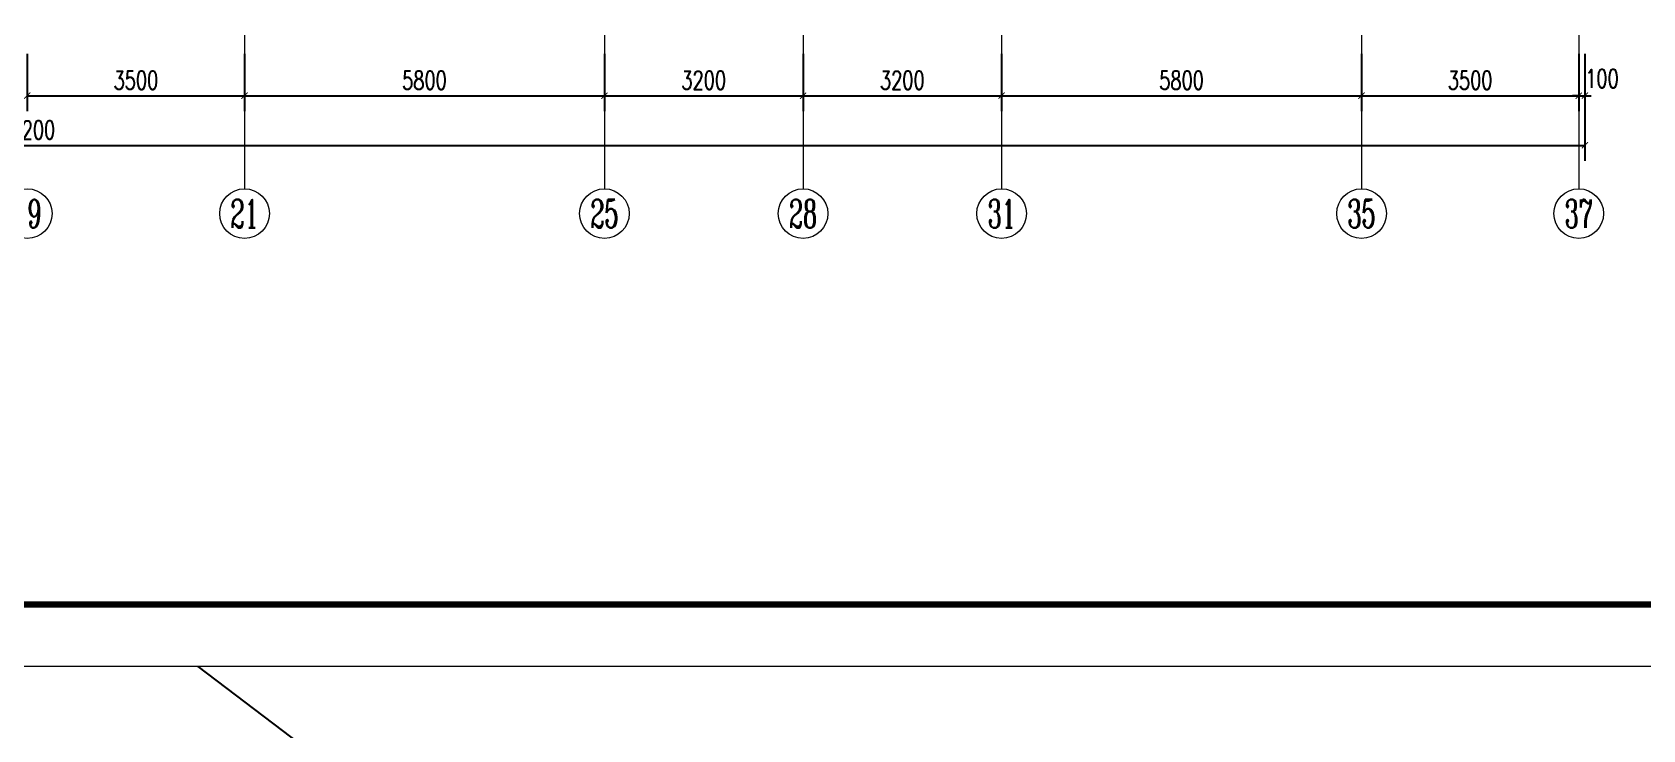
# Model space of a CAD drawing. Extents: x 3753737 to 4713801, y -857380 to 24339.
# Drawn here: x 4065992 to 4091946, y -809070 to -797833 of the extents above; entities that cross this region are included whole.
import ezdxf
from ezdxf.enums import TextEntityAlignment as Align

# ---------------------------------------------------------------- set-up
doc = ezdxf.new("R2010")
doc.units = 0
doc.header["$LTSCALE"] = 1000
doc.header["$MEASUREMENT"] = 0
doc.layers.get('0').update_dxf_attribs({"linetype": 'CONTINUOUS'})
doc.layers.get('Defpoints').update_dxf_attribs({"linetype": 'CONTINUOUS'})
doc.layers.add('!!电气', color=1, linetype='CONTINUOUS')
for name, color, linetype, lineweight in [('AXIS', 114, 'CONTINUOUS', 20), ('AXIS_TEXT', 7, 'CONTINUOUS', 20), ('图框', 147, 'CONTINUOUS', 20)]:
    doc.layers.add(name, color=color, linetype=linetype, lineweight=lineweight)
doc.styles.add('_TCH_AXIS', font='COMPLEX', dxfattribs={"bigfont": 'GBCBIG'})
doc.styles.add('_TCH_DIM_T3', font='SIMPLEX.shx', dxfattribs={"width": 0.705882, "bigfont": 'GBCBIG.shx'})
doc.styles.add('COMPLEX', font='COMPLEX')
doc.dimstyles.new('_TCH_ARCH&&100', dxfattribs={"dimtxt": 297.5, "dimasz": 100, "dimexe": 250, "dimexo": 300, "dimgap": 100, "dimtad": 1, "dimdec": 0, "dimzin": 0, "dimdsep": 46, "dimtxsty": '_TCH_DIM_T3', "dimblk": 'ARCHTICK', "dimcen": 0.09, "dimclrt": 7, "dimazin": 2, "dimtfac": 1, "dimtdec": 0, "dimtix": 1, "dimtmove": 2, "dimatfit": 3, "dimfxl": 1, "dimtolj": 1, "dimtzin": 0, "dimarcsym": 0})

# ---------------------------------------------------------------- blocks, each defined once
blk = doc.blocks.new('_ArchTick')
at = {"color": 0, "linetype": 'ByBlock', "const_width": 0.15}
blk.add_lwpolyline([(-0.5, -0.5), (0.5, 0.5)], dxfattribs=at)
blk = doc.blocks.new('*D552')
at = {"layer": 'AXIS', "color": 0, "lineweight": -2, "transparency": 16777216}
for p, q in [((11702, -19827), (11702, -21552)), ((61902, -19827), (61902, -21552)), ((11702, -21302), (61902, -21302))]:
    blk.add_line(p, q, dxfattribs=at)
at = {"layer": 'Defpoints', "color": 0, "transparency": 16777216}
for p in [(11702, -19527), (61902, -19527), (61902, -21302)]:
    blk.add_point(p, dxfattribs=at)
at = {"layer": 'AXIS', "color": 0, "lineweight": -2, "transparency": 16777216, "xscale": 100, "yscale": 100, "zscale": 100, "rotation": 180}
blk.add_blockref('_ArchTick', (11702, -21302), dxfattribs=at)
at = {"layer": 'AXIS', "color": 0, "lineweight": -2, "transparency": 16777216, "xscale": 100, "yscale": 100, "zscale": 100}
blk.add_blockref('_ArchTick', (61902, -21302), dxfattribs=at)
at = {"layer": 'AXIS', "color": 7, "transparency": 16777216, "insert": (36802, -21054), "char_height": 297.5, "attachment_point": 5, "style": '_TCH_DIM_T3'}
blk.add_mtext('\\A1;50200', dxfattribs=at)
blk = doc.blocks.new('_AXISO')
blk.add_circle((0, 0), 0.5)
at = {"layer": 'AXIS_TEXT', "style": 'COMPLEX', "width": 1.041667}
blk.add_attdef('A', text='', height=0.56, dxfattribs=at).set_placement((-0.25, -0.28), (0.25, -0.28), align=Align.FIT)
blk = doc.blocks.new('*D560')
at = {"layer": 'AXIS', "color": 0, "lineweight": -2, "transparency": 16777216}
for p, q in [((61802, -19827), (61802, -20752)), ((61902, -19827), (61902, -20752)), ((61802, -20502), (61702, -20502)), ((61802, -20502), (61902, -20502)), ((61902, -20502), (62002, -20502))]:
    blk.add_line(p, q, dxfattribs=at)
at = {"layer": 'Defpoints', "color": 0, "transparency": 16777216}
for p in [(61802, -19527), (61902, -19527), (61902, -20502)]:
    blk.add_point(p, dxfattribs=at)
at = {"layer": 'AXIS', "color": 0, "lineweight": -2, "transparency": 16777216, "xscale": 100, "yscale": 100, "zscale": 100}
blk.add_blockref('_ArchTick', (61802, -20502), dxfattribs=at)
at = {"layer": 'AXIS', "color": 0, "lineweight": -2, "transparency": 16777216, "xscale": 100, "yscale": 100, "zscale": 100, "rotation": 180}
blk.add_blockref('_ArchTick', (61902, -20502), dxfattribs=at)
at = {"layer": 'AXIS', "color": 7, "transparency": 16777216, "insert": (62177, -20227), "char_height": 297.5, "attachment_point": 5, "style": '_TCH_DIM_T3'}
blk.add_mtext('\\A1;100', dxfattribs=at)
blk = doc.blocks.new('*D561')
at = {"layer": 'AXIS', "color": 0, "lineweight": -2, "transparency": 16777216}
for p, q in [((58302, -19827), (58302, -20752)), ((61802, -19827), (61802, -20752)), ((58302, -20502), (61802, -20502))]:
    blk.add_line(p, q, dxfattribs=at)
at = {"layer": 'Defpoints', "color": 0, "transparency": 16777216}
for p in [(58302, -19527), (61802, -19527), (61802, -20502)]:
    blk.add_point(p, dxfattribs=at)
at = {"layer": 'AXIS', "color": 0, "lineweight": -2, "transparency": 16777216, "xscale": 100, "yscale": 100, "zscale": 100, "rotation": 180}
blk.add_blockref('_ArchTick', (58302, -20502), dxfattribs=at)
at = {"layer": 'AXIS', "color": 0, "lineweight": -2, "transparency": 16777216, "xscale": 100, "yscale": 100, "zscale": 100}
blk.add_blockref('_ArchTick', (61802, -20502), dxfattribs=at)
at = {"layer": 'AXIS', "color": 7, "transparency": 16777216, "insert": (60052, -20254), "char_height": 297.5, "attachment_point": 5, "style": '_TCH_DIM_T3'}
blk.add_mtext('\\A1;3500', dxfattribs=at)
blk = doc.blocks.new('*D562')
at = {"layer": 'AXIS', "color": 0, "lineweight": -2, "transparency": 16777216}
for p, q in [((52502, -19827), (52502, -20752)), ((58302, -19827), (58302, -20752)), ((52502, -20502), (58302, -20502))]:
    blk.add_line(p, q, dxfattribs=at)
at = {"layer": 'Defpoints', "color": 0, "transparency": 16777216}
for p in [(52502, -19527), (58302, -19527), (58302, -20502)]:
    blk.add_point(p, dxfattribs=at)
at = {"layer": 'AXIS', "color": 0, "lineweight": -2, "transparency": 16777216, "xscale": 100, "yscale": 100, "zscale": 100, "rotation": 180}
blk.add_blockref('_ArchTick', (52502, -20502), dxfattribs=at)
at = {"layer": 'AXIS', "color": 0, "lineweight": -2, "transparency": 16777216, "xscale": 100, "yscale": 100, "zscale": 100}
blk.add_blockref('_ArchTick', (58302, -20502), dxfattribs=at)
at = {"layer": 'AXIS', "color": 7, "transparency": 16777216, "insert": (55402, -20254), "char_height": 297.5, "attachment_point": 5, "style": '_TCH_DIM_T3'}
blk.add_mtext('\\A1;5800', dxfattribs=at)
blk = doc.blocks.new('*D563')
at = {"layer": 'AXIS', "color": 0, "lineweight": -2, "transparency": 16777216}
for p, q in [((49302, -19827), (49302, -20752)), ((52502, -19827), (52502, -20752)), ((49302, -20502), (52502, -20502))]:
    blk.add_line(p, q, dxfattribs=at)
at = {"layer": 'Defpoints', "color": 0, "transparency": 16777216}
for p in [(49302, -19527), (52502, -19527), (52502, -20502)]:
    blk.add_point(p, dxfattribs=at)
at = {"layer": 'AXIS', "color": 0, "lineweight": -2, "transparency": 16777216, "xscale": 100, "yscale": 100, "zscale": 100, "rotation": 180}
blk.add_blockref('_ArchTick', (49302, -20502), dxfattribs=at)
at = {"layer": 'AXIS', "color": 0, "lineweight": -2, "transparency": 16777216, "xscale": 100, "yscale": 100, "zscale": 100}
blk.add_blockref('_ArchTick', (52502, -20502), dxfattribs=at)
at = {"layer": 'AXIS', "color": 7, "transparency": 16777216, "insert": (50902, -20254), "char_height": 297.5, "attachment_point": 5, "style": '_TCH_DIM_T3'}
blk.add_mtext('\\A1;3200', dxfattribs=at)
blk = doc.blocks.new('*D564')
at = {"layer": 'AXIS', "color": 0, "lineweight": -2, "transparency": 16777216}
for p, q in [((46102, -19827), (46102, -20752)), ((49302, -19827), (49302, -20752)), ((46102, -20502), (49302, -20502))]:
    blk.add_line(p, q, dxfattribs=at)
at = {"layer": 'Defpoints', "color": 0, "transparency": 16777216}
for p in [(46102, -19527), (49302, -19527), (49302, -20502)]:
    blk.add_point(p, dxfattribs=at)
at = {"layer": 'AXIS', "color": 0, "lineweight": -2, "transparency": 16777216, "xscale": 100, "yscale": 100, "zscale": 100, "rotation": 180}
blk.add_blockref('_ArchTick', (46102, -20502), dxfattribs=at)
at = {"layer": 'AXIS', "color": 0, "lineweight": -2, "transparency": 16777216, "xscale": 100, "yscale": 100, "zscale": 100}
blk.add_blockref('_ArchTick', (49302, -20502), dxfattribs=at)
at = {"layer": 'AXIS', "color": 7, "transparency": 16777216, "insert": (47702, -20254), "char_height": 297.5, "attachment_point": 5, "style": '_TCH_DIM_T3'}
blk.add_mtext('\\A1;3200', dxfattribs=at)
blk = doc.blocks.new('*D565')
at = {"layer": 'AXIS', "color": 0, "lineweight": -2, "transparency": 16777216}
for p, q in [((40302, -19827), (40302, -20752)), ((46102, -19827), (46102, -20752)), ((40302, -20502), (46102, -20502))]:
    blk.add_line(p, q, dxfattribs=at)
at = {"layer": 'Defpoints', "color": 0, "transparency": 16777216}
for p in [(40302, -19527), (46102, -19527), (46102, -20502)]:
    blk.add_point(p, dxfattribs=at)
at = {"layer": 'AXIS', "color": 0, "lineweight": -2, "transparency": 16777216, "xscale": 100, "yscale": 100, "zscale": 100, "rotation": 180}
blk.add_blockref('_ArchTick', (40302, -20502), dxfattribs=at)
at = {"layer": 'AXIS', "color": 0, "lineweight": -2, "transparency": 16777216, "xscale": 100, "yscale": 100, "zscale": 100}
blk.add_blockref('_ArchTick', (46102, -20502), dxfattribs=at)
at = {"layer": 'AXIS', "color": 7, "transparency": 16777216, "insert": (43202, -20254), "char_height": 297.5, "attachment_point": 5, "style": '_TCH_DIM_T3'}
blk.add_mtext('\\A1;5800', dxfattribs=at)
blk = doc.blocks.new('*D566')
at = {"layer": 'AXIS', "color": 0, "lineweight": -2, "transparency": 16777216}
for p, q in [((36802, -19827), (36802, -20752)), ((40302, -19827), (40302, -20752)), ((36802, -20502), (40302, -20502))]:
    blk.add_line(p, q, dxfattribs=at)
at = {"layer": 'Defpoints', "color": 0, "transparency": 16777216}
for p in [(36802, -19527), (40302, -19527), (40302, -20502)]:
    blk.add_point(p, dxfattribs=at)
at = {"layer": 'AXIS', "color": 0, "lineweight": -2, "transparency": 16777216, "xscale": 100, "yscale": 100, "zscale": 100, "rotation": 180}
blk.add_blockref('_ArchTick', (36802, -20502), dxfattribs=at)
at = {"layer": 'AXIS', "color": 0, "lineweight": -2, "transparency": 16777216, "xscale": 100, "yscale": 100, "zscale": 100}
blk.add_blockref('_ArchTick', (40302, -20502), dxfattribs=at)
at = {"layer": 'AXIS', "color": 7, "transparency": 16777216, "insert": (38552, -20254), "char_height": 297.5, "attachment_point": 5, "style": '_TCH_DIM_T3'}
blk.add_mtext('\\A1;3500', dxfattribs=at)
blk = doc.blocks.new('A$C100F5A36')
at = {"layer": 'AXIS'}
for p, q in [((40302.5, -19527.3), (40302.5, -22002.3)), ((46102.4, -19527.2), (46102.4, -22002.2)), ((49302.5, -19527.3), (49302.5, -22002.3)), ((52502.5, -19527.3), (52502.5, -22002.3)), ((58302.5, -19527.3), (58302.5, -22002.3)), ((61802.5, -19527.3), (61802.5, -22002.3))]:
    blk.add_line(p, q, dxfattribs=at)
ref = blk.add_blockref('_AXISO', (36802.5, -22402.3), dxfattribs=dict(at, xscale=800, yscale=800, zscale=800))
ref.add_attrib('A', '19', dxfattribs={"layer": 'AXIS_TEXT', "height": 452.55, "style": '_TCH_AXIS', "width": 0.724138}).set_placement((36576.2, -22628.6), (37028.7, -22628.6), align=Align.FIT)
ref = blk.add_blockref('_AXISO', (40302.5, -22402.3), dxfattribs=dict(at, xscale=800, yscale=800, zscale=800))
ref.add_attrib('A', '21', dxfattribs={"layer": 'AXIS_TEXT', "height": 452.55, "style": '_TCH_AXIS', "width": 0.724138}).set_placement((40076.2, -22628.6), (40528.7, -22628.6), align=Align.FIT)
ref = blk.add_blockref('_AXISO', (46102.4, -22402.2), dxfattribs=dict(at, xscale=800, yscale=800, zscale=800))
ref.add_attrib('A', '25', dxfattribs={"layer": 'AXIS_TEXT', "height": 452.55, "style": '_TCH_AXIS', "width": 0.617647}).set_placement((45876.2, -22628.5), (46328.7, -22628.5), align=Align.FIT)
ref = blk.add_blockref('_AXISO', (49302.5, -22402.3), dxfattribs=dict(at, xscale=800, yscale=800, zscale=800))
ref.add_attrib('A', '28', dxfattribs={"layer": 'AXIS_TEXT', "height": 452.55, "style": '_TCH_AXIS', "width": 0.617647}).set_placement((49076.2, -22628.6), (49528.7, -22628.6), align=Align.FIT)
ref = blk.add_blockref('_AXISO', (52502.5, -22402.3), dxfattribs=dict(at, xscale=800, yscale=800, zscale=800))
ref.add_attrib('A', '31', dxfattribs={"layer": 'AXIS_TEXT', "height": 452.55, "style": '_TCH_AXIS', "width": 0.75}).set_placement((52276.2, -22628.6), (52728.7, -22628.6), align=Align.FIT)
ref = blk.add_blockref('_AXISO', (58302.5, -22402.3), dxfattribs=dict(at, xscale=800, yscale=800, zscale=800))
ref.add_attrib('A', '35', dxfattribs={"layer": 'AXIS_TEXT', "height": 452.55, "style": '_TCH_AXIS', "width": 0.636364}).set_placement((58076.2, -22628.5), (58528.7, -22628.5), align=Align.FIT)
ref = blk.add_blockref('_AXISO', (61802.5, -22402.3), dxfattribs=dict(at, xscale=800, yscale=800, zscale=800))
ref.add_attrib('A', '37', dxfattribs={"layer": 'AXIS_TEXT', "height": 452.55, "style": '_TCH_AXIS', "width": 0.636364}).set_placement((61576.2, -22628.5), (62028.7, -22628.5), align=Align.FIT)
for p1, p2, distance, text, picture, middle in [((11702.5, -19527.3), (61902.5, -19527.3), -1775, '50200', '*D552', (36802.5, -21053.5)), ((36802.5, -19527.3), (40302.5, -19527.3), -975, '3500', '*D566', (38552.5, -20253.5)), ((40302.5, -19527.3), (46102.4, -19527.3), -975, '5800', '*D565', (43202.5, -20253.5)), ((46102.4, -19527.3), (49302.5, -19527.3), -975, '3200', '*D564', (47702.5, -20253.5)), ((49302.5, -19527.3), (52502.5, -19527.3), -975, '3200', '*D563', (50902.5, -20253.5)), ((52502.5, -19527.3), (58302.5, -19527.3), -975, '5800', '*D562', (55402.5, -20253.5)), ((58302.5, -19527.3), (61802.5, -19527.3), -975, '3500', '*D561', (60052.5, -20253.5))]:
    dim = blk.add_aligned_dim(p1=p1, p2=p2, distance=distance, text=text, dimstyle='_TCH_ARCH&&100', dxfattribs=at)
    dim.commit()
    dim.dimension.update_dxf_attribs({"geometry": picture, "text_midpoint": middle})
dim = blk.add_linear_dim(base=(61902.5, -20502.3), p1=(61802.5, -19527.3), p2=(61902.5, -19527.3), angle=0, text='100', dimstyle='_TCH_ARCH&&100', dxfattribs=at)
dim.commit()
dim.dimension.update_dxf_attribs({"geometry": '*D560', "text_midpoint": (62177.5, -20227.3), "dimtype": 129})

msp = doc.modelspace()

# ---------------------------------------------------------------- linework, layer by layer
at = {"layer": '!!电气', "color": 1}
msp.add_line((4068661, -808053.6), (4123981.1, -849862), dxfattribs=at)

# ---------------------------------------------------------------- block references
at = {"layer": '!!电气'}
msp.add_blockref('A$C100F5A36', (4029111, -778353.6), dxfattribs=at)

# ---------------------------------------------------------------- next in the draw order: linework, layer by layer
at = {"layer": '图框'}
msp.add_lwpolyline([(4026611, -748653.6), (4110711, -748653.6), (4110711, -808053.6), (4026611, -808053.6)], close=True, dxfattribs=at)
at = {"layer": '图框', "const_width": 100}
msp.add_lwpolyline([(4109711, -807053.6), (4109711, -749653.6), (4029111, -749653.6), (4029111, -807053.6)], close=True, dxfattribs=at)

doc.saveas('drawing.dxf')
